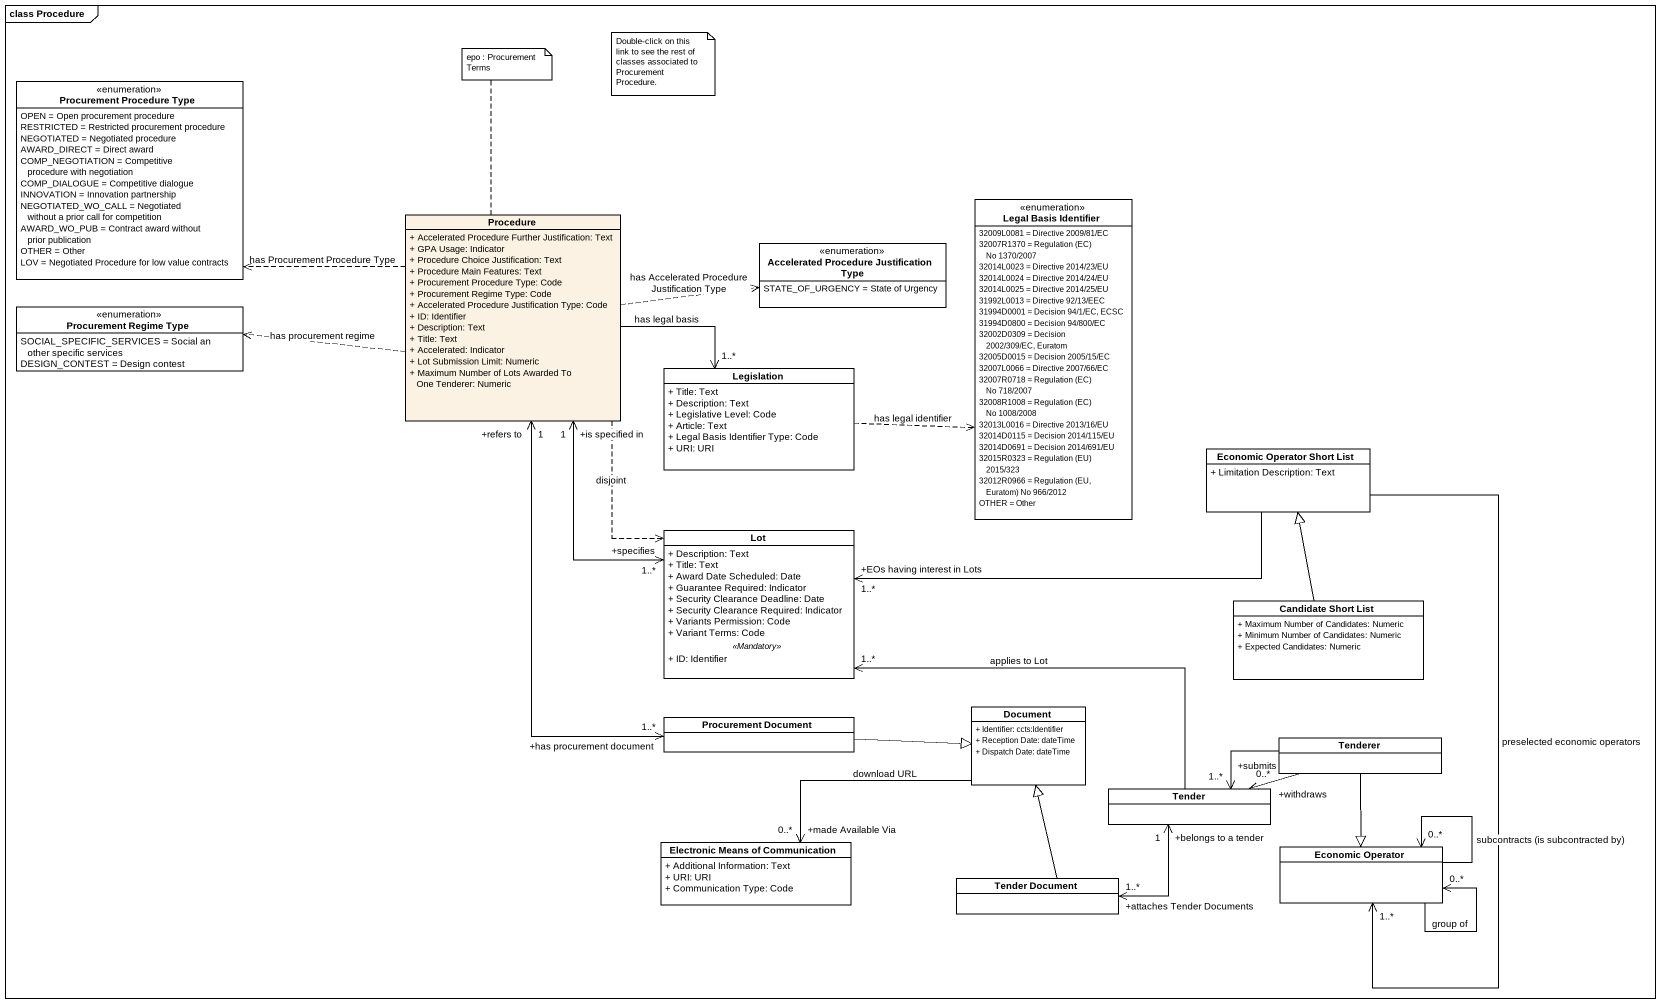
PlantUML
@startuml
mainframe class Procedure
hide circle
hide empty members
skinparam classAttributeIconSize 0
enum "Procurement Procedure Type" as Procurement_Procedure_Type {
  OPEN = Open procurement procedure
  RESTRICTED = Restricted procurement procedure
  NEGOTIATED = Negotiated procedure
  AWARD_DIRECT = Direct award
  COMP_NEGOTIATION = Competitive procedure with negotiation
  COMP_DIALOGUE = Competitive dialogue
  INNOVATION = Innovation partnership
  NEGOTIATED_WO_CALL = Negotiated without a prior call for competition
  AWARD_WO_PUB = Contract award without prior publication
  OTHER = Other
  LOV = Negotiated Procedure for low value contracts
}
enum "LegaI Basis Identifier" as LegaI_Basis_Identifier {
  32009L0081 = Directive 2009/81/EC
  {field} 32007R1370 = Regulation (EC) No 1370/2007
  32014L0023 = Directive 2014/23/EU
  32014L0024 = Directive 2014/24/EU
  32014L0025 = Directive 2014/25/EU
  31992L0013 = Directive 92/13/EEC
  31994D0001 = Decision 94/1/EC, ECSC
  31994D0800 = Decision 94/800/EC
  32002D0309 = Decision 2002/309/EC, Euratom
  32005D0015 = Decision 2005/15/EC
  32007L0066 = Directive 2007/66/EC
  {field} 32007R0718 = Regulation (EC) No 718/2007
  {field} 32008R1008 = Regulation (EC) No 1008/2008
  32013L0016 = Directive 2013/16/EU
  32014D0115 = Decision 2014/115/EU
  32014D0691 = Decision 2014/691/EU
  {field} 32015R0323 = Regulation (EU) 2015/323
  {field} 32012R0966 = Regulation (EU, Euratom) No 966/2012
  OTHER = Other
}
class Procedure #FCF2E3 {
  + Accelerated Procedure Further Justification: Text
  + GPA Usage: Indicator
  + Procedure Choice Justification: Text
  + Procedure Main Features: Text
  + Procurement Procedure Type: Code
  + Procurement Regime Type: Code
  + Accelerated Procedure Justification Type: Code
  + ID: Identifier
  + Description: Text
  + Title: Text
  + Accelerated: Indicator
  + Lot Submission Limit: Numeric
  + Maximum Number of Lots Awarded To One Tenderer: Numeric
}
enum "Accelerated Procedure Justification Type" as Accelerated_Procedure {
  STATE_OF_URGENCY = State of Urgency
}
enum "Procurement Regime Type" as Procurement_Regime_Type {
  SOCIAL_SPECIFIC_SERVICES = Social an other specific services
  DESIGN_CONTEST = Design contest
}
class Legislation {
  + Title: Text
  + Description: Text
  + Legislative Level: Code
  + Article: Text
  + Legal Basis Identifier Type: Code
  + URI: URI
}
class "Economic Operator Short List" as Economic_Operator_Short_List {
  + Limitation Description: Text
}
class Lot {
  + Description: Text
  + Title: Text
  + Award Date Scheduled: Date
  + Guarantee Required: Indicator
  + Security Clearance Deadline: Date
  + Security Clearance Required: Indicator
  + Variants Permission: Code
  + Variant Terms: Code
  .. <<Mandatory>> ..
  + ID: Identifier
}
class "Candidate Short List" as Candidate_Short_List {
  + Maximum Number of Candidates: Numeric
  + Minimum Number of Candidates: Numeric
  + Expected Candidates: Numeric
}
class "Procurement Document" as Procurement_Document
class Document {
  + Identifier: ccts:Identifier
  + Reception Date: dateTime
  + Dispatch Date: dateTime
}
class Tenderer
class Tender
class "Electronic Means of Communication" as Electronic_Means_of {
  + Additional Information: Text
  + URI: URI
  + Communication Type: Code
}
class "Economic Operator" as Economic_Operator
class "Tender Document" as Tender_Document
Procedure .left.> Procurement_Procedure_Type : has Procurement Procedure Type
Procedure .right.> Accelerated_Procedure : has Accelerated Procedure Justification Type
Procedure .left.> Procurement_Regime_Type : has procurement regime
Procedure -right-> "1..*" Legislation : has legal basis
Procedure ..> Lot : disjoint
Procedure "+is specified in\n1" <--> "+specifies\n1..*" Lot
Procedure "+refers to\n1" <--> "+has procurement document\n1..*" Procurement_Document
Legislation .right.> LegaI_Basis_Identifier : has legal identifier
Economic_Operator_Short_List -left-> "+EOs having interest in Lots\n1..*" Lot
Economic_Operator_Short_List --> "1..*" Economic_Operator : preselected economic operators
Candidate_Short_List -up-|> Economic_Operator_Short_List
Procurement_Document -right-|> Document
Document -left-> "+made Available Via\n0..*" Electronic_Means_of : download URL
Tenderer -left-> "+submits\n1..*" Tender
Tenderer -left-> "+withdraws\n0..*" Tender
Tenderer --|> Economic_Operator
Tender -left-> "1..*" Lot : applies to Lot
Tender "+belongs to a tender\n1" <-left-> "+attaches Tender Documents\n1..*" Tender_Document
Economic_Operator --> "0..*" Economic_Operator : subcontracts (is subcontracted by)
Economic_Operator --> "0..*" Economic_Operator : group of
Tender_Document -up-|> Document
note top of Procedure : epo : Procurement Terms
note as N2
  Double-click on this link to see the rest of classes associated to Procurement Procedure.
end note
@enduml
